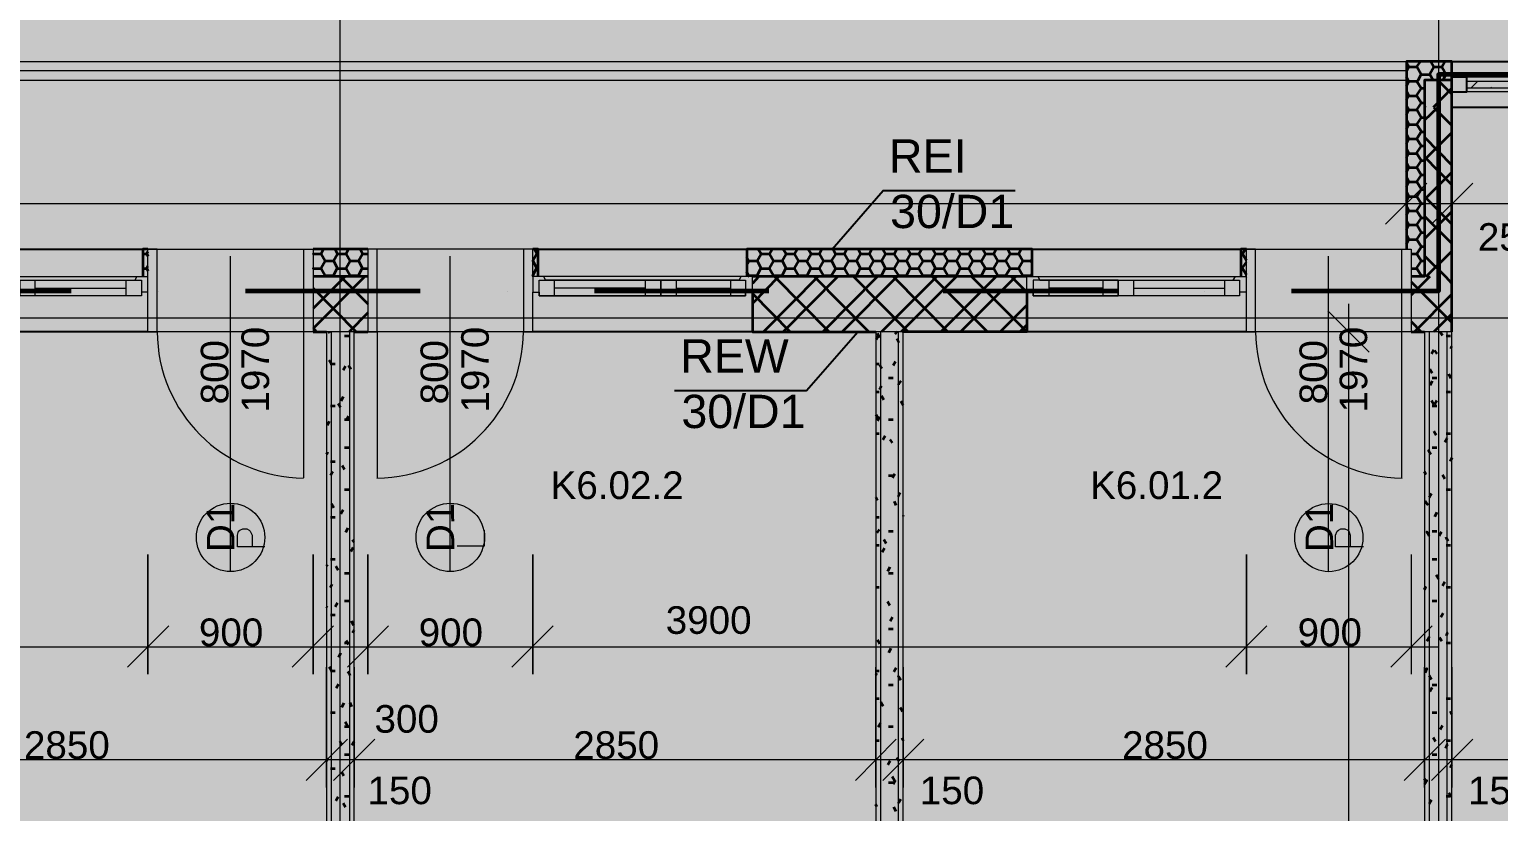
# Model space of a CAD drawing. Header units: millimetres. Extents: x 2377 to 264466, y -28213 to 61616.
# Drawn here: x 197411 to 205437, y -4933 to -660 of the extents above; entities that cross this region are included whole.
import ezdxf

# ---------------------------------------------------------------- set-up
doc = ezdxf.new("R2010")
doc.units = ezdxf.units.MM
doc.layers.add('ZTI_KANAL', color=30, linetype='Continuous', lineweight=50)
doc.styles.add('PDF ArialMT', font='arial.ttf')

msp = doc.modelspace()

# ---------------------------------------------------------------- linework, layer by layer
at = {"layer": 'ZTI_KANAL', "color": 7, "lineweight": 9}
for points in [[(199106.9, 4981.7), (199106.9, -22133.1)], [(205108.4, 4981.7), (205108.4, -22133.1)], [(146414.3, -835.7), (214196.4, -835.7)], [(206683.4, -921.4), (205264, -921.4)], [(206683.4, -1000.8), (205264, -1000.8)], [(150945.6, -1610.5), (205083, -1610.5)], [(204781.4, -1610.5), (205333.9, -1610.5)], [(205032.2, -1610.5), (211262.4, -1610.5)], [(198510, -3623.7), (198510, -3249), (198510, -1899.4)], [(199710.3, -3623.7), (199710.3, -3249), (199710.3, -1899.4)], [(204508.3, -3623.7), (204508.3, -3249), (204508.3, -1899.4)], [(204616.3, -2159.8), (204616.3, -6659.4)], [(146414.3, -2236), (214196.4, -2236)], [(204730.6, -2423.4), (204505.1, -2197.9)], [(205121.1, -2312.2), (204467, -2312.2)], [(198697.3, -3487.1), (198548.1, -3487.1), (198548.1, -3423.6), (198554.4, -3401.4), (198560.8, -3395.1), (198576.6, -3388.7), (198598.9, -3388.7), (198611.6, -3395.1), (198617.9, -3401.4), (198627.4, -3423.6), (198627.4, -3487.1)], [(199748.4, -3480.8), (199897.6, -3480.8), (199897.6, -3395.1)], [(204698.8, -3487.1), (204546.4, -3487.1), (204546.4, -3423.6), (204555.9, -3401.4), (204562.3, -3395.1), (204575, -3388.7), (204597.2, -3388.7), (204613.1, -3395.1), (204619.4, -3401.4), (204625.8, -3423.6), (204625.8, -3487.1)], [(204959.2, -3528.4), (204959.2, -4182.6)], [(204848.1, -4144.5), (205073.5, -3919)], [(194010.4, -4033.3), (198208.3, -4033.3)], [(197909.8, -4033.3), (199110.1, -4033.3), (200310.4, -4033.3)], [(198808.4, -4033.3), (199408.6, -4033.3)], [(200008.7, -4033.3), (204209.8, -4033.3)], [(203908.1, -4033.3), (205108.4, -4033.3)], [(196033.1, -4649.3), (199186.3, -4649.3)], [(198884.7, -4649.3), (199335.6, -4649.3)], [(199033.9, -4649.3), (202183.9, -4649.3)], [(201885.4, -4649.3), (202336.3, -4649.3)], [(202034.7, -4649.3), (205181.5, -4649.3)], [(204883, -4649.3), (205333.9, -4649.3)], [(205032.2, -4649.3), (206512, -4649.3)]]:
    msp.add_lwpolyline(points, dxfattribs=at)
at = {"layer": 'ZTI_KANAL', "color": 7, "lineweight": 35}
for points in [[(205181.5, -2312.2), (205181.5, -835.7), (204933.8, -835.7), (204933.8, -1861.3)], [(204933.8, -842), (204946.5, -864.3), (204994.1, -864.3)], [(204933.8, -889.7), (204946.5, -864.3), (204949.7, -861.1)], [(205013.2, -905.5), (204991, -864.3), (205010, -835.7)], [(205060.8, -902.4), (205083, -864.3), (205083, -861.1)], [(205067.2, -835.7), (205083, -864.3), (205127.5, -864.3), (205149.7, -905.5)], [(205127.5, -864.3), (205143.4, -835.7)], [(204994.1, -943.7), (204946.5, -943.7), (204943.3, -937.3), (204933.8, -918.2)], [(204933.8, -969.1), (204946.5, -943.7), (204949.7, -940.5)], [(205181.5, -937.3), (205032.2, -937.3), (205032.2, -2010.6), (204959.2, -2010.6)], [(205013.2, -981.8), (204991, -943.7), (204997.3, -937.3), (205016.4, -902.4)], [(205016.4, -905.5), (205060.8, -905.5), (205079.9, -937.3)], [(205105.3, -937.3), (205181.5, -1013.5)], [(205133.8, -937.3), (205149.7, -902.4), (205152.9, -902.4)], [(205152.9, -905.5), (205181.5, -905.5)], [(204933.8, -997.6), (204946.5, -1023), (204994.1, -1023)], [(204933.8, -1045.3), (204946.5, -1019.9), (204949.7, -1019.9)], [(204991, -1019.9), (205016.4, -981.8), (205016.4, -978.6)], [(205013.2, -1061.1), (204991, -1023)], [(205016.4, -981.8), (205032.2, -981.8)], [(205181.5, -981.8), (205079.9, -1086.5)], [(204933.8, -1077), (204946.5, -1099.2), (204994.1, -1099.2)], [(204933.8, -1124.6), (204946.5, -1099.2), (204949.7, -1099.2)], [(205013.2, -1140.5), (204991, -1099.2), (205016.4, -1061.1), (205016.4, -1058)], [(205016.4, -1061.1), (205032.2, -1061.1)], [(205032.2, -1080.2), (205038.6, -1086.5)], [(205032.2, -1156.4), (205105.3, -1086.5)], [(205083, -1086.5), (205181.5, -1185)], [(204933.8, -1153.2), (204946.5, -1178.6), (204994.1, -1178.6)], [(204933.8, -1204), (204946.5, -1178.6), (204949.7, -1175.5)], [(205013.2, -1216.7), (204991, -1178.6), (205016.4, -1140.5), (205016.4, -1137.4)], [(205016.4, -1140.5), (205032.2, -1140.5)], [(204933.8, -1232.6), (204946.5, -1258), (204994.1, -1258)], [(204933.8, -1283.4), (204946.5, -1258), (204949.7, -1254.8)], [(205013.2, -1296.1), (204991, -1258), (205016.4, -1216.7)], [(205016.4, -1219.9), (205032.2, -1219.9)], [(205032.2, -1372.3), (205181.5, -1223.1)], [(205032.2, -1248.5), (205181.5, -1400.9)], [(204933.8, -1312), (204946.5, -1337.4), (204994.1, -1337.4)], [(204933.8, -1359.6), (204946.5, -1334.2), (204949.7, -1334.2)], [(204991, -1334.2), (205016.4, -1296.1), (205016.4, -1292.9)], [(205013.2, -1375.5), (204991, -1337.4)], [(205016.4, -1296.1), (205032.2, -1296.1)], [(205032.2, -1356.5), (205181.5, -1508.9)], [(204933.8, -1391.4), (204946.5, -1413.6), (204994.1, -1413.6)], [(204933.8, -1439), (204946.5, -1413.6), (204949.7, -1410.4)], [(205013.2, -1454.9), (204991, -1413.6), (205016.4, -1375.5), (205016.4, -1372.3)], [(205016.4, -1375.5), (205032.2, -1375.5)], [(205032.2, -1588.3), (205181.5, -1439)], [(204933.8, -1467.6), (204946.5, -1493), (204994.1, -1493)], [(204933.8, -1518.4), (204946.5, -1493), (204949.7, -1489.8)], [(205013.2, -1531.1), (204991, -1493), (205016.4, -1454.9), (205016.4, -1451.7)], [(205016.4, -1454.9), (205032.2, -1454.9)], [(204933.8, -1547), (204946.5, -1572.4), (204994.1, -1572.4)], [(204933.8, -1597.8), (204946.5, -1572.4), (204949.7, -1569.2)], [(205013.2, -1610.5), (204991, -1572.4), (205016.4, -1531.1)], [(205016.4, -1534.3), (205032.2, -1534.3)], [(205032.2, -1572.4), (205181.5, -1724.8)], [(204933.8, -1626.4), (204946.5, -1651.8), (204994.1, -1651.8)], [(204933.8, -1674), (204946.5, -1648.6), (204949.7, -1648.6)], [(204991, -1648.6), (205016.4, -1610.5), (205016.4, -1607.3)], [(205013.2, -1689.9), (204991, -1651.8)], [(205016.4, -1610.5), (205032.2, -1610.5)], [(205032.2, -1804.2), (205181.5, -1654.9)], [(205032.2, -1680.3), (205181.5, -1829.6)], [(204933.8, -1705.7), (204946.5, -1728), (204994.1, -1728)], [(204933.8, -1753.4), (204946.5, -1728), (204949.7, -1724.8)], [(205013.2, -1769.3), (204991, -1728), (205016.4, -1689.9), (205016.4, -1686.7)], [(205016.4, -1689.9), (205032.2, -1689.9)], [(204933.8, -1782), (204946.5, -1807.4), (204994.1, -1807.4)], [(204933.8, -1832.8), (204946.5, -1807.4), (204949.7, -1804.2)], [(205013.2, -1845.5), (204991, -1807.4), (205016.4, -1769.3), (205016.4, -1766.1)], [(205013.2, -1924.9), (204991, -1886.7), (205006.8, -1861.3), (205016.4, -1845.5), (205032.2, -1845.5)], [(205016.4, -1769.3), (205032.2, -1769.3)], [(198059, -1861.3), (198030.5, -1861.3), (198030.5, -2010.6)], [(198030.5, -1886.7), (198052.7, -1886.7), (198059, -1899.4)], [(198052.7, -1886.7), (198059, -1874)], [(199259.4, -1861.3), (198960.9, -1861.3)], [(198960.9, -1883.6), (198960.9, -1886.7), (199005.3, -1886.7), (199027.5, -1924.9), (199072, -1924.9), (199094.2, -1966.1)], [(199005.3, -1886.7), (199018, -1861.3)], [(199005.3, -1963), (199027.5, -1924.9), (199027.5, -1921.7)], [(199072, -1924.9), (199094.2, -1886.7), (199097.4, -1883.6)], [(199094.2, -1886.7), (199081.5, -1861.3)], [(199097.4, -1886.7), (199141.9, -1886.7), (199164.1, -1924.9), (199208.5, -1924.9), (199230.8, -1886.7), (199233.9, -1883.6)], [(199141.9, -1886.7), (199154.6, -1861.3)], [(199141.9, -1963), (199164.1, -1924.9), (199164.1, -1921.7)], [(199208.5, -1924.9), (199230.8, -1966.1), (199259.4, -1966.1)], [(199218.1, -1861.3), (199230.8, -1886.7), (199259.4, -1886.7)], [(200189.7, -2010.6), (200189.7, -1861.3), (200161.2, -1861.3)], [(200186.6, -1883.6), (200183.4, -1886.7), (200161.2, -1924.9), (200183.4, -1966.1), (200189.7, -1966.1)], [(200161.2, -1924.9), (200161.2, -1924.9)], [(200170.7, -1861.3), (200183.4, -1886.7), (200189.7, -1886.7)], [(201329.7, -1864.5), (201332.9, -1861.3)], [(202888.8, -2010.6), (202888.8, -1861.3), (201329.7, -1861.3), (201329.7, -2010.6)], [(201339.2, -1924.9), (201329.7, -1905.8)], [(201329.7, -1943.9), (201342.4, -1924.9), (201342.4, -1921.7)], [(201342.4, -1924.9), (201386.9, -1924.9), (201409.1, -1966.1), (201453.6, -1966.1), (201475.8, -2004.2), (201523.4, -2004.2), (201526.6, -2010.6)], [(201386.9, -1924.9), (201409.1, -1886.7), (201409.1, -1883.6)], [(201393.2, -1861.3), (201409.1, -1886.7), (201453.6, -1886.7), (201469.4, -1861.3)], [(201453.6, -1886.7), (201475.8, -1924.9), (201523.4, -1924.9), (201545.6, -1886.7), (201545.6, -1883.6)], [(201453.6, -1963), (201475.8, -1924.9), (201479, -1921.7)], [(201523.4, -1924.9), (201545.6, -1966.1), (201590.1, -1966.1), (201612.3, -2004.2), (201660, -2004.2), (201682.2, -1963)], [(201529.8, -1861.3), (201545.6, -1886.7), (201590.1, -1886.7), (201606, -1861.3)], [(201590.1, -1886.7), (201612.3, -1924.9), (201660, -1924.9), (201682.2, -1886.7), (201682.2, -1883.6)], [(201590.1, -1963), (201612.3, -1924.9), (201615.5, -1921.7)], [(201656.8, -1924.9), (201682.2, -1966.1), (201726.6, -1966.1), (201748.9, -2004.2), (201793.3, -2004.2), (201796.5, -2010.6)], [(201666.3, -1861.3), (201682.2, -1886.7), (201726.6, -1886.7), (201739.3, -1861.3)], [(201726.6, -1886.7), (201748.9, -1924.9), (201793.3, -1924.9), (201815.6, -1966.1)], [(201726.6, -1963), (201748.9, -1924.9), (201748.9, -1921.7)], [(201793.3, -1924.9), (201818.7, -1886.7), (201818.7, -1883.6)], [(201815.6, -1886.7), (201802.9, -1861.3)], [(201818.7, -1886.7), (201863.2, -1886.7), (201885.4, -1924.9), (201929.9, -1924.9), (201952.1, -1886.7), (201955.3, -1883.6)], [(201863.2, -1886.7), (201875.9, -1861.3)], [(201863.2, -1963), (201885.4, -1924.9), (201885.4, -1921.7)], [(201929.9, -1924.9), (201952.1, -1966.1), (201999.7, -1966.1), (202022, -2004.2), (202066.4, -2004.2), (202069.6, -2010.6)], [(201939.4, -1861.3), (201952.1, -1886.7), (201999.7, -1886.7), (202012.4, -1861.3)], [(201999.7, -1886.7), (202022, -1924.9), (202066.4, -1924.9), (202088.6, -1886.7), (202091.8, -1883.6)], [(201999.7, -1963), (202022, -1924.9), (202022, -1921.7)], [(202066.4, -1924.9), (202088.6, -1966.1), (202136.3, -1966.1)], [(202072.8, -1861.3), (202088.6, -1886.7), (202136.3, -1886.7), (202149, -1861.3)], [(202133.1, -1886.7), (202158.5, -1924.9), (202203, -1924.9), (202225.2, -1886.7), (202225.2, -1883.6)], [(202136.3, -1963), (202158.5, -1924.9), (202158.5, -1921.7)], [(202203, -1924.9), (202225.2, -1966.1), (202269.6, -1966.1), (202291.9, -2004.2)], [(202209.3, -1861.3), (202225.2, -1886.7), (202269.6, -1886.7), (202291.9, -1924.9)], [(202269.6, -1886.7), (202285.5, -1861.3)], [(202269.6, -1963), (202295, -1924.9), (202295, -1921.7)], [(202295, -1924.9), (202339.5, -1924.9), (202361.7, -1966.1), (202406.2, -1966.1), (202428.4, -2004.2), (202476, -2004.2), (202479.2, -2010.6)], [(202339.5, -1924.9), (202361.7, -1886.7), (202361.7, -1883.6)], [(202345.8, -1861.3), (202361.7, -1886.7), (202406.2, -1886.7), (202422.1, -1861.3)], [(202406.2, -1886.7), (202428.4, -1924.9), (202476, -1924.9), (202498.3, -1886.7), (202498.3, -1883.6)], [(202406.2, -1963), (202428.4, -1924.9), (202431.6, -1921.7)], [(202476, -1924.9), (202498.3, -1966.1), (202542.7, -1966.1), (202564.9, -2004.2), (202612.6, -2004.2), (202634.8, -1963)], [(202482.4, -1861.3), (202498.3, -1886.7), (202542.7, -1886.7), (202558.6, -1861.3)], [(202542.7, -1886.7), (202564.9, -1924.9), (202612.6, -1924.9), (202634.8, -1886.7), (202634.8, -1883.6)], [(202542.7, -1963), (202564.9, -1924.9), (202568.1, -1921.7)], [(202609.4, -1924.9), (202634.8, -1966.1), (202679.3, -1966.1), (202701.5, -2004.2), (202745.9, -2004.2), (202749.1, -2010.6)], [(202618.9, -1861.3), (202634.8, -1886.7), (202679.3, -1886.7), (202692, -1861.3)], [(202679.3, -1886.7), (202701.5, -1924.9), (202745.9, -1924.9), (202768.2, -1966.1)], [(202679.3, -1963), (202701.5, -1924.9), (202701.5, -1921.7)], [(202745.9, -1924.9), (202771.3, -1886.7), (202771.3, -1883.6)], [(202768.2, -1886.7), (202755.5, -1861.3)], [(202771.3, -1886.7), (202815.8, -1886.7), (202838, -1924.9), (202882.5, -1924.9), (202888.8, -1937.6)], [(202815.8, -1886.7), (202828.5, -1861.3)], [(202815.8, -1963), (202838, -1924.9), (202838, -1921.7)], [(202882.5, -1924.9), (202888.8, -1912.1)], [(204060.6, -1861.3), (204028.8, -1861.3), (204028.8, -2010.6)], [(204028.8, -1886.7), (204041.5, -1886.7)], [(204060.6, -1921.7), (204038.3, -1886.7), (204054.2, -1861.3)], [(204959.2, -1886.7), (204994.1, -1886.7)], [(204991, -1963), (205016.4, -1924.9), (205016.4, -1921.7)], [(205016.4, -1924.9), (205032.2, -1924.9)], [(205032.2, -1896.3), (205146.5, -2010.6), (205181.5, -2048.7)], [(205041.8, -2010.6), (205181.5, -1870.9)], [(198030.5, -1966.1), (198052.7, -1966.1), (198059, -1978.8)], [(198052.7, -1963), (198059, -1953.4)], [(198960.9, -1963), (198960.9, -1966.1), (199005.3, -1966.1), (199027.5, -2004.2), (199072, -2004.2), (199075.2, -2010.6)], [(199024.4, -2010.6), (199027.5, -2004.2), (199027.5, -2001.1)], [(199072, -2004.2), (199094.2, -1963), (199097.4, -1963)], [(199097.4, -1966.1), (199141.9, -1966.1), (199164.1, -2004.2), (199208.5, -2004.2), (199211.7, -2010.6)], [(199160.9, -2010.6), (199164.1, -2004.2), (199164.1, -2001.1)], [(199208.5, -2004.2), (199230.8, -1963), (199233.9, -1963)], [(200164.3, -2010.6), (200161.2, -2004.2), (200183.4, -1963), (200186.6, -1963)], [(200161.2, -2004.2), (200161.2, -2004.2)], [(201339.2, -2004.2), (201329.7, -1985.2)], [(201336.1, -2010.6), (201342.4, -2004.2), (201342.4, -2001.1)], [(201342.4, -2004.2), (201386.9, -2004.2), (201390, -2010.6)], [(201386.9, -2004.2), (201409.1, -1963)], [(201472.6, -2010.6), (201475.8, -2004.2), (201479, -2001.1)], [(201523.4, -2004.2), (201545.6, -1963)], [(201609.2, -2010.6), (201612.3, -2004.2), (201615.5, -2001.1)], [(201663.1, -2010.6), (201656.8, -2004.2)], [(201745.7, -2010.6), (201748.9, -2004.2), (201748.9, -2001.1)], [(201793.3, -2004.2), (201818.7, -1963)], [(201818.7, -1966.1), (201863.2, -1966.1), (201885.4, -2004.2), (201929.9, -2004.2), (201933, -2010.6)], [(202158.5, -2001.1), (202158.5, -2004.2), (202152.1, -2010.6), (201850.5, -2312.2)], [(201882.2, -2010.6), (201885.4, -2004.2), (201885.4, -2001.1)], [(201929.9, -2004.2), (201952.1, -1963), (201955.3, -1963)], [(202015.6, -2010.6), (202022, -2004.2), (202022, -2001.1)], [(202066.4, -2004.2), (202088.6, -1963), (202091.8, -1963)], [(202133.1, -1966.1), (202158.5, -2004.2), (202203, -2004.2), (202206.1, -2010.6)], [(202203, -2004.2), (202225.2, -1963)], [(202288.7, -2010.6), (202295, -2004.2), (202295, -2001.1)], [(202295, -2004.2), (202339.5, -2004.2), (202342.7, -2010.6), (202644.3, -2312.2)], [(202339.5, -2004.2), (202361.7, -1963)], [(202425.2, -2010.6), (202428.4, -2004.2), (202431.6, -2001.1)], [(202476, -2004.2), (202498.3, -1963)], [(202561.8, -2010.6), (202564.9, -2004.2), (202568.1, -2001.1)], [(202615.8, -2010.6), (202609.4, -2004.2)], [(202698.3, -2010.6), (202701.5, -2004.2), (202701.5, -2001.1)], [(202745.9, -2004.2), (202771.3, -1963)], [(202771.3, -1966.1), (202815.8, -1966.1), (202838, -2004.2), (202882.5, -2004.2), (202885.7, -2010.6)], [(202834.9, -2010.6), (202838, -2004.2), (202838, -2001.1)], [(202882.5, -2004.2), (202888.8, -1991.5)], [(204028.8, -1966.1), (204041.5, -1966.1)], [(204038.3, -1963), (204060.6, -1931.2)], [(204060.6, -2001.1), (204038.3, -1966.1)], [(204959.2, -1966.1), (204994.1, -1966.1)], [(205013.2, -2004.2), (204991, -1966.1)], [(205010, -2010.6), (205016.4, -2004.2), (205016.4, -2001.1)], [(205016.4, -2004.2), (205032.2, -2004.2), (205038.6, -2010.6)], [(199243.5, -2010.6), (198960.9, -2293.2)], [(199135.5, -2010.6), (198960.9, -2185.2)], [(199259.4, -2010.6), (198960.9, -2010.6)], [(198960.9, -2074.1), (199195.8, -2312.2)], [(199110.1, -2010.6), (199259.4, -2159.8)], [(201504.4, -2010.6), (201361.5, -2156.7)], [(201396.4, -2010.6), (201361.5, -2048.7)], [(202860.3, -2010.6), (201361.5, -2010.6)], [(201720.3, -2010.6), (201421.8, -2312.2)], [(201482.1, -2010.6), (201780.6, -2312.2)], [(201828.3, -2010.6), (201529.8, -2312.2)], [(201698.1, -2010.6), (201996.5, -2312.2)], [(202044.2, -2010.6), (201745.7, -2312.2)], [(201914, -2010.6), (202212.5, -2312.2)], [(202368.1, -2010.6), (202066.4, -2312.2)], [(202129.9, -2010.6), (202428.4, -2312.2)], [(202476, -2010.6), (202174.4, -2312.2)], [(202774.5, -2010.6), (202860.3, -2096.3), (202860.3, -2312.2), (202183.9, -2312.2)], [(202692, -2010.6), (202390.3, -2312.2)], [(202799.9, -2010.6), (202498.3, -2312.2)], [(202558.6, -2010.6), (202860.3, -2312.2)], [(204057.4, -2010.6), (204060.6, -2007.4)], [(205060.8, -2010.6), (204959.2, -2112.2)], [(204959.2, -2039.2), (205181.5, -2261.4)], [(201361.5, -2096.3), (201361.5, -2312.2), (202034.7, -2312.2)], [(201361.5, -2102.7), (201567.9, -2312.2)], [(202860.3, -2166.2), (202714.2, -2312.2)], [(205181.5, -2105.8), (204978.3, -2312.2)], [(199259.4, -2207.5), (199157.7, -2312.2)], [(205181.5, -2213.8), (205083, -2312.2)], [(198960.9, -2290), (198979.9, -2312.2)], [(198960.9, -2312.2), (199033.9, -2312.2)], [(199053, -2318.6), (199046.6, -2312.2)], [(199186.3, -2312.2), (199259.4, -2312.2)], [(202056.9, -2344), (202044.2, -2321.8)], [(202149, -2312.2), (202139.4, -2325)], [(202860.3, -2274.1), (202822.2, -2312.2)], [(204959.2, -2255.1), (205013.2, -2312.2)], [(204959.2, -2312.2), (205032.2, -2312.2)], [(205130.7, -2331.3), (205118, -2312.2)], [(199132.3, -2334.5), (199157.7, -2334.5)], [(202050.5, -2331.3), (202037.8, -2353.5)], [(202161.7, -2372.6), (202158.5, -2366.2), (202149, -2350.4)], [(205149.7, -2334.5), (205156.1, -2334.5), (205175.1, -2334.5)], [(205181.5, -2391.6), (205175.1, -2404.3)], [(199062.5, -2490.1), (199059.3, -2483.7), (199049.8, -2467.8)], [(199056.1, -2486.9), (199059.3, -2486.9), (199081.5, -2486.9)], [(202034.7, -2486.9), (202053.7, -2486.9)], [(202142.6, -2474.2), (202129.9, -2496.4)], [(202180.7, -2410.7), (202183.9, -2410.7)], [(205083, -2410.7), (205070.3, -2432.9)], [(205102.1, -2432.9), (205089.4, -2413.9)], [(199138.7, -2499.6), (199126, -2521.8)], [(199167.3, -2518.7), (199160.9, -2505.9), (199154.6, -2496.4)], [(202069.6, -2512.3), (202060.1, -2499.6), (202056.9, -2493.2)], [(202104.5, -2563.1), (202129.9, -2563.1)], [(205073.5, -2537.7), (205060.8, -2515.5)], [(205073.5, -2563.1), (205098.9, -2563.1)], [(205178.3, -2566.3), (205165.6, -2544.1)], [(202034.7, -2639.3), (202053.7, -2639.3)], [(202066.4, -2607.6), (202060.1, -2617.1), (202053.7, -2626.6)], [(202171.2, -2579), (202158.5, -2598), (202158.5, -2601.2)], [(205073.5, -2582.2), (205060.8, -2604.4)], [(205149.7, -2639.3), (205156.1, -2639.3), (205175.1, -2639.3)], [(199056.1, -2715.5), (199059.3, -2715.5), (199081.5, -2715.5)], [(199110.1, -2725.1), (199097.4, -2702.8)], [(199126, -2667.9), (199113.3, -2690.1)], [(202079.1, -2683.8), (202066.4, -2661.5)], [(202183.9, -2712.4), (202171.2, -2690.1)], [(205083, -2709.2), (205070.3, -2686.9)], [(205073.5, -2715.5), (205098.9, -2715.5)], [(205098.9, -2686.9), (205086.2, -2709.2)], [(199049.8, -2801.3), (199037.1, -2823.5)], [(199132.3, -2791.7), (199157.7, -2791.7)], [(199154.6, -2772.7), (199141.9, -2794.9)], [(202050.5, -2788.6), (202037.8, -2766.3)], [(202056.9, -2775.9), (202044.2, -2798.1)], [(202104.5, -2791.7), (202129.9, -2791.7)], [(202034.7, -2867.9), (202053.7, -2867.9)], [(202085.5, -2880.6), (202072.8, -2902.9)], [(202180.7, -2867.9), (202183.9, -2867.9)], [(205095.7, -2877.5), (205083, -2855.2)], [(205149.7, -2867.9), (205156.1, -2867.9), (205175.1, -2867.9)], [(199132.3, -2944.2), (199157.7, -2944.2)], [(202126.7, -2918.8), (202114, -2899.7)], [(205057.6, -2966.4), (205054.5, -2960), (205067.2, -2982.3)], [(205073.5, -2944.2), (205098.9, -2944.2)], [(205156.1, -2893.3), (205143.4, -2915.6)], [(199040.2, -2969.6), (199033.9, -2982.3)], [(199056.1, -3020.4), (199059.3, -3020.4), (199081.5, -3020.4)], [(199132.3, -3064.8), (199119.6, -3042.6)], [(202180.7, -3020.4), (202183.9, -3020.4)], [(205181.5, -3001.3), (205172, -3020.4)], [(199068.8, -3074.3), (199059.3, -3090.2), (199056.1, -3096.6)], [(202104.5, -3096.6), (202129.9, -3096.6)], [(202139.4, -3087), (202126.7, -3109.3)], [(205143.4, -3115.6), (205130.7, -3093.4)], [(199132.3, -3172.8), (199157.7, -3172.8)], [(202168, -3191.8), (202158.5, -3207.7), (202155.3, -3214.1)], [(205070.3, -3195), (205057.6, -3217.2)], [(205149.7, -3172.8), (205156.1, -3172.8), (205175.1, -3172.8)], [(199075.2, -3274.4), (199062.5, -3252.2)], [(199126, -3283.9), (199113.3, -3306.2)], [(202044.2, -3233.1), (202034.7, -3217.2)], [(202145.8, -3261.7), (202136.3, -3239.5)], [(202180.7, -3249), (202183.9, -3249)], [(205057.6, -3217.2), (205057.6, -3217.2)], [(199056.1, -3325.2), (199059.3, -3325.2), (199081.5, -3325.2)], [(202034.7, -3325.2), (202053.7, -3325.2)], [(202183.9, -3315.7), (202183.9, -3318.9)], [(205098.9, -3299.8), (205086.2, -3322)], [(199151.4, -3385.5), (199138.7, -3407.8)], [(199186.3, -3461.7), (199176.8, -3449)], [(202053.7, -3391.9), (202041, -3410.9)], [(202091.8, -3468.1), (202079.1, -3445.9)], [(202104.5, -3401.4), (202129.9, -3401.4)], [(205057.6, -3423.6), (205044.9, -3404.6), (205057.6, -3426.8)], [(205073.5, -3401.4), (205098.9, -3401.4)], [(205124.3, -3404.6), (205111.6, -3426.8)], [(205162.4, -3455.4), (205156.1, -3445.9), (205149.7, -3433.2)], [(199180, -3490.3), (199167.3, -3512.6)], [(202034.7, -3477.6), (202053.7, -3477.6)], [(202082.3, -3493.5), (202069.6, -3515.7)], [(205149.7, -3477.6), (205156.1, -3477.6), (205175.1, -3477.6)], [(199037.1, -3585.6), (199033.9, -3591.9)], [(199056.1, -3553.8), (199059.3, -3553.8), (199081.5, -3553.8)], [(199097.4, -3614.2), (199084.7, -3591.9)], [(202110.9, -3598.3), (202098.2, -3620.5)], [(205073.5, -3553.8), (205098.9, -3553.8)], [(199065.7, -3690.4), (199059.3, -3699.9), (199053, -3709.4)], [(199132.3, -3630), (199157.7, -3630)], [(202104.5, -3630), (202129.9, -3630)], [(205108.4, -3661.8), (205095.7, -3639.6)], [(205143.4, -3677.7), (205130.7, -3699.9)], [(202034.7, -3706.3), (202053.7, -3706.3)], [(202180.7, -3706.3), (202183.9, -3706.3)], [(205149.7, -3706.3), (205156.1, -3706.3), (205175.1, -3706.3)], [(199040.2, -3820.6), (199033.9, -3814.2)], [(199094.2, -3792), (199081.5, -3814.2)], [(199132.3, -3782.5), (199157.7, -3782.5)], [(202110.9, -3807.9), (202098.2, -3785.6)], [(205073.5, -3782.5), (205098.9, -3782.5)], [(205133.8, -3849.1), (205121.1, -3871.4)], [(199056.1, -3858.7), (199059.3, -3858.7), (199081.5, -3858.7)], [(199183.1, -3915.8), (199170.4, -3893.6)], [(202126.7, -3871.4), (202114, -3893.6)], [(202180.7, -3858.7), (202183.9, -3858.7)], [(199132.3, -4011.1), (199157.7, -4011.1)], [(199154.6, -4020.6), (199141.9, -3998.4)], [(199186.3, -3941.2), (199176.8, -3957.1)], [(202056.9, -4017.4), (202044.2, -3995.2)], [(202104.5, -3934.9), (202129.9, -3934.9)], [(205127.5, -4001.6), (205114.8, -3982.5)], [(205159.3, -3953.9), (205156.1, -3957.1), (205149.7, -3973)], [(205149.7, -4011.1), (205156.1, -4011.1), (205175.1, -4011.1)], [(199110.1, -4068.2), (199100.6, -4090.5)], [(202117.2, -4042.8), (202104.5, -4065.1)], [(202180.7, -4087.3), (202183.9, -4087.3)], [(199049.8, -4141.3), (199059.3, -4160.3), (199059.3, -4163.5), (199081.5, -4163.5)], [(199056.1, -4163.5), (199059.3, -4163.5)], [(199164.1, -4188.9), (199160.9, -4182.6), (199151.4, -4169.9)], [(202034.7, -4163.5), (202053.7, -4163.5)], [(202145.8, -4147.6), (202133.1, -4169.9)], [(199100.6, -4236.5), (199087.9, -4258.8)], [(202041, -4176.2), (202034.7, -4185.7)], [(202104.5, -4239.7), (202129.9, -4239.7)], [(202171.2, -4214.3), (202158.5, -4195.3), (202158.5, -4192.1)], [(205070.3, -4211.1), (205057.6, -4188.9)], [(205073.5, -4239.7), (205098.9, -4239.7)], [(202034.7, -4315.9), (202053.7, -4315.9)], [(205073.5, -4255.6), (205060.8, -4277.8)], [(205149.7, -4315.9), (205156.1, -4315.9), (205175.1, -4315.9)], [(199056.1, -4392.1), (199059.3, -4392.1), (199081.5, -4392.1)], [(199129.2, -4341.3), (199116.5, -4363.6)], [(199173.6, -4360.4), (199164.1, -4338.2)], [(202075.9, -4357.2), (202063.2, -4335)], [(202180.7, -4385.8), (202168, -4363.6)], [(205073.5, -4392.1), (205098.9, -4392.1)], [(205181.5, -4401.7), (205172, -4385.8)], [(199132.3, -4468.3), (199157.7, -4468.3)], [(199148.2, -4465.2), (199135.5, -4442.9)], [(202060.1, -4449.3), (202047.4, -4471.5)], [(202104.5, -4468.3), (202129.9, -4468.3)], [(205130.7, -4462), (205118, -4484.2)], [(199119.6, -4566.8), (199106.9, -4547.7)], [(199186.3, -4550.9), (199173.6, -4570)], [(202034.7, -4544.6), (202053.7, -4544.6)], [(202180.7, -4544.6), (202183.9, -4544.6), (202177.5, -4531.9)], [(205092.6, -4550.9), (205079.9, -4528.7)], [(205159.3, -4566.8), (205156.1, -4566.8), (205146.5, -4589)], [(205149.7, -4544.6), (205156.1, -4544.6), (205175.1, -4544.6)], [(199043.4, -4643), (199033.9, -4655.7)], [(199132.3, -4620.8), (199157.7, -4620.8)], [(202161.7, -4658.9), (202158.5, -4652.5), (202149, -4636.6)], [(205073.5, -4620.8), (205098.9, -4620.8)], [(199056.1, -4697), (199059.3, -4697), (199081.5, -4697)], [(199129.2, -4738.3), (199116.5, -4716)], [(202114, -4655.7), (202101.3, -4677.9)], [(202180.7, -4697), (202183.9, -4697)], [(205181.5, -4677.9), (205172, -4693.8)], [(202104.5, -4773.2), (202129.9, -4773.2)], [(202136.3, -4763.7), (202123.6, -4741.4)], [(202142.6, -4760.5), (202129.9, -4782.7)], [(199097.4, -4852.6), (199084.7, -4874.8)], [(199138.7, -4909.7), (199126, -4887.5)], [(199132.3, -4849.4), (199157.7, -4849.4)], [(202041, -4906.6), (202034.7, -4893.9)], [(202171.2, -4865.3), (202158.5, -4884.3), (202158.5, -4887.5)], [(205070.3, -4868.4), (205057.6, -4890.7)], [(205149.7, -4849.4), (205156.1, -4849.4), (205175.1, -4849.4)], [(205178.3, -4852.6), (205165.6, -4830.3)], [(202145.8, -4932), (202133.1, -4909.7)], [(202180.7, -4925.6), (202183.9, -4925.6)]]:
    msp.add_lwpolyline(points, dxfattribs=at)
at = {"layer": 'ZTI_KANAL', "color": 7, "lineweight": 25}
for points in [[(205181.5, -835.7), (211030.6, -835.7)], [(211030.6, -1086.5), (205181.5, -1086.5)], [(196890.5, -1861.3), (198030.5, -1861.3)], [(200189.7, -1861.3), (201329.7, -1861.3)], [(202888.8, -1861.3), (204028.8, -1861.3)], [(198059, -2312.2), (196858.7, -2312.2)], [(201361.5, -2312.2), (200161.2, -2312.2)], [(204060.6, -2312.2), (202860.3, -2312.2)]]:
    msp.add_lwpolyline(points, dxfattribs=at)
at = {"layer": 'ZTI_KANAL', "color": 7, "lineweight": 20}
for points in [[(204933.8, -886.5), (151047.2, -886.5)], [(151098, -937.3), (204933.8, -937.3)], [(205286.3, -978.6), (205321.2, -943.7)], [(205394.2, -978.6), (205397.4, -975.4)], [(198910.1, -3109.3), (198910.1, -2312.2), (198910.1, -1861.3), (198960.9, -1861.3), (198960.9, -2312.2), (198059, -2312.2), (198059, -2096.3), (198024.1, -2096.3), (198024.1, -2115.4), (197360.5, -2115.4), (197360.5, -2029.6), (197989.2, -2029.6), (198024.1, -2029.6), (198024.1, -2096.3), (198024.1, -2115.4), (197360.5, -2115.4), (197360.5, -2029.6), (197989.2, -2029.6), (197998.7, -2010.6), (198059, -2010.6)], [(198059, -2312.2), (198109.9, -2312.2), (198109.9, -1861.3), (198059, -1861.3), (198960.9, -1861.3)], [(198059, -2096.3), (198059, -2010.6), (198059, -1861.3)], [(200161.2, -1861.3), (199259.4, -1861.3)], [(200161.2, -2010.6), (200161.2, -1861.3), (200110.4, -1861.3), (200110.4, -2312.2), (200161.2, -2312.2), (200161.2, -2096.3)], [(204908.4, -3109.3), (204908.4, -2312.2), (204908.4, -1861.3), (204959.2, -1861.3), (204959.2, -2312.2), (204060.6, -2312.2), (204060.6, -2096.3), (204022.5, -2096.3), (204022.5, -2115.4), (203358.8, -2115.4), (203358.8, -2029.6), (203987.5, -2029.6), (204022.5, -2029.6), (204022.5, -2096.3), (204022.5, -2115.4), (203358.8, -2115.4), (203358.8, -2029.6), (203987.5, -2029.6), (204000.2, -2010.6), (204060.6, -2010.6)], [(204060.6, -2312.2), (204108.2, -2312.2), (204108.2, -1861.3), (204060.6, -1861.3), (204959.2, -1861.3)], [(204060.6, -2096.3), (204060.6, -2010.6), (204060.6, -1861.3)], [(196919.1, -2010.6), (197998.7, -2010.6)], [(197443, -2115.4), (197443, -2029.6)], [(197443, -2074.1), (197938.4, -2074.1)], [(197938.4, -2029.6), (197938.4, -2115.4)], [(201298, -2010.6), (200221.5, -2010.6)], [(200278.7, -2029.6), (200278.7, -2115.4)], [(200777.2, -2074.1), (200278.7, -2074.1)], [(200777.2, -2115.4), (200777.2, -2029.6)], [(200945.5, -2115.4), (200945.5, -2029.6)], [(200945.5, -2074.1), (201240.8, -2074.1)], [(201240.8, -2029.6), (201240.8, -2115.4)], [(202920.6, -2010.6), (204000.2, -2010.6)], [(202980.9, -2029.6), (202980.9, -2115.4)], [(203276.2, -2074.1), (202980.9, -2074.1)], [(203276.2, -2115.4), (203276.2, -2029.6)], [(203444.5, -2115.4), (203444.5, -2029.6)], [(203444.5, -2074.1), (203939.9, -2074.1)], [(203939.9, -2029.6), (203939.9, -2115.4)], [(205032.2, -6411.7), (203111.1, -6411.7), (202209.3, -6411.7), (202009.3, -6411.7), (201110.6, -6411.7), (199186.3, -6411.7), (199186.3, -2312.2), (199033.9, -2312.2), (199033.9, -6411.7), (197633.5, -6411.7), (197633.5, -6510.1), (196734.9, -6510.1), (196185.6, -6510.1), (196185.6, -9510.9), (196160.2, -9510.9), (196160.2, -6510.1), (196185.6, -6510.1), (196185.6, -6484.7), (196734.9, -6484.7)], [(198960.9, -2312.2), (198910.1, -2312.2)], [(199059.3, -2312.2), (199059.3, -6411.7), (199160.9, -6411.7), (199160.9, -2312.2)], [(200161.2, -2312.2), (199259.4, -2312.2)], [(199310.2, -2312.2), (199310.2, -3109.3)], [(205057.6, -2312.2), (205057.6, -9510.9), (202034.7, -9510.9), (201983.8, -9510.9), (201983.8, -9660.1), (202034.7, -9660.1), (205181.5, -9660.1), (205181.5, -2312.2), (205032.2, -2312.2), (205032.2, -6411.7), (205032.2, -6433.9), (205032.2, -6484.7), (205035.4, -6484.7), (205035.4, -6510.1), (203111.1, -6510.1), (202209.3, -6510.1), (202209.3, -6411.7), (202260.1, -6411.7)], [(202034.7, -9634.7), (205032.2, -9634.7), (205156.1, -9634.7), (205156.1, -2312.2)], [(202183.9, -6411.7), (202183.9, -2312.2), (202034.7, -2312.2), (202034.7, -6411.7)], [(202060.1, -2312.2), (202060.1, -6411.7)], [(202158.5, -6411.7), (202158.5, -2312.2)], [(204959.2, -2312.2), (204908.4, -2312.2)]]:
    msp.add_lwpolyline(points, dxfattribs=at)
at = {"layer": 'ZTI_KANAL', "color": 1, "lineweight": 60}
for points in [[(205737.2, -905.5), (205108.4, -905.5), (205108.4, -2090), (204305.1, -2090)], [(197639.9, -2090), (196687.3, -2090)], [(198116.2, -2090), (198116.2, -2090)], [(199545.1, -2090), (198592.5, -2090)], [(200021.4, -2090), (200021.4, -2090)], [(201450.4, -2090), (200497.8, -2090)], [(201926.7, -2090), (201926.7, -2090)], [(203355.6, -2090), (202403, -2090)], [(203828.8, -2090), (203828.8, -2090)]]:
    msp.add_lwpolyline(points, dxfattribs=at)
at = {"layer": 'ZTI_KANAL', "color": 7, "lineweight": 25}
msp.add_lwpolyline([(205181.5, -1000.8), (205264, -1000.8), (205264, -921.4), (205181.5, -921.4)], close=True, dxfattribs=at)
at = {"layer": 'ZTI_KANAL', "color": 7, "lineweight": 20}
for points in [[(205264, -978.6), (206683.4, -978.6), (206683.4, -943.7), (205264, -943.7)], [(199259.4, -2312.2), (199310.2, -2312.2), (199310.2, -1861.3), (199259.4, -1861.3)], [(200161.2, -2096.3), (200196.1, -2096.3), (200196.1, -2029.6), (200231, -2029.6), (200221.5, -2010.6), (200161.2, -2010.6)], [(200196.1, -2115.4), (200196.1, -2096.3), (200196.1, -2115.4), (200859.8, -2115.4), (200859.8, -2029.6), (200231, -2029.6), (200859.8, -2029.6), (200859.8, -2115.4)], [(200859.8, -2029.6), (201288.4, -2029.6), (200859.8, -2029.6), (200859.8, -2115.4), (201323.4, -2115.4), (201323.4, -2096.3), (201323.4, -2115.4), (200859.8, -2115.4)], [(201323.4, -2096.3), (201361.5, -2096.3), (201361.5, -2010.6), (201298, -2010.6), (201288.4, -2029.6), (201323.4, -2029.6)], [(202860.3, -2096.3), (202860.3, -2010.6), (202920.6, -2010.6), (202930.1, -2029.6), (202895.2, -2029.6), (202895.2, -2096.3)], [(202895.2, -2115.4), (202895.2, -2096.3), (202895.2, -2115.4), (203358.8, -2115.4), (203358.8, -2029.6), (202930.1, -2029.6), (203358.8, -2029.6), (203358.8, -2115.4)]]:
    msp.add_lwpolyline(points, close=True, dxfattribs=at)
at = {"layer": 'ZTI_KANAL', "color": 7, "lineweight": 9}
for points in [[(204933.8, -1759.7), (204933.8, -1105.6)], [(205181.5, -1759.7), (205181.5, -1105.6)], [(204819.5, -1724.8), (205044.9, -1499.3)], [(205070.3, -1724.8), (205295.8, -1499.3)], [(198059, -4182.6), (198059, -3528.4)], [(198960.9, -4182.6), (198960.9, -3528.4)], [(199259.4, -4182.6), (199259.4, -3528.4)], [(200161.2, -4182.6), (200161.2, -3528.4)], [(204060.6, -4182.6), (204060.6, -3528.4)], [(197947.9, -4144.5), (198173.4, -3919)], [(198846.5, -4144.5), (199072, -3919)], [(199148.2, -4144.5), (199373.7, -3919)], [(200046.9, -4144.5), (200272.3, -3919)], [(203946.2, -4144.5), (204171.7, -3919)], [(199033.9, -4801.8), (199033.9, -4144.5)], [(199186.3, -4801.8), (199186.3, -4144.5)], [(202034.7, -4801.8), (202034.7, -4144.5)], [(202183.9, -4801.8), (202183.9, -4144.5)], [(205032.2, -4801.8), (205032.2, -4144.5)], [(205181.5, -4801.8), (205181.5, -4144.5)], [(198922.8, -4763.7), (199148.2, -4538.2)], [(199072, -4763.7), (199297.5, -4538.2)], [(201923.5, -4763.7), (202145.8, -4538.2)], [(202072.8, -4763.7), (202298.2, -4538.2)], [(204921.1, -4763.7), (205146.5, -4538.2)], [(205070.3, -4763.7), (205295.8, -4538.2)]]:
    msp.add_lwpolyline(points, close=True, dxfattribs=at)
at = {"layer": 'ZTI_KANAL', "color": 1, "lineweight": 25}
for points in [[(201796.5, -1861.3), (202075.9, -1540.6), (202796.8, -1540.6)], [(200936, -2633), (201656.8, -2633), (201936.2, -2312.2)]]:
    msp.add_lwpolyline(points, dxfattribs=at)
at = {"layer": 'ZTI_KANAL', "color": 7, "lineweight": 35}
for points in [[(205032.2, -3077.5), (205038.6, -3087)], [(205035.4, -3236.3), (205048.1, -3255.3)], [(205032.2, -3719), (205038.6, -3706.3)], [(205044.9, -4001.6), (205057.6, -3979.3)], [(205035.4, -4173), (205044.9, -4150.8)], [(205032.2, -4754.1), (205035.4, -4760.5)], [(205032.2, -4782.7), (205044.9, -4763.7)]]:
    msp.add_lwpolyline(points, close=True, dxfattribs=at)
at = {"layer": 'ZTI_KANAL', "color": 7, "lineweight": 9}
for centre, radius in [((198510.4, -3435.2), 186.9), ((199710.7, -3435.2), 186.9), ((204509.5, -3436.2), 186.1)]:
    msp.add_circle(centre, radius, dxfattribs=at)
at = {"layer": 'ZTI_KANAL', "color": 7, "lineweight": 20}
for centre, start, end in [((198913.2, -2306.9), 180.27195, 269.72816), ((199306.2, -2306.9), 270.27156, 359.72833), ((204913.4, -2306.9), 180.27157, 269.72809)]:
    msp.add_arc(centre, 803.8, start, end, dxfattribs=at)
at = {"layer": 'ZTI_KANAL', "color": 7, "lineweight": 35, "true_color": 0xffffff, "transparency": 33554559}
msp.add_solid([(144445.5, -24409.9), (264465.7, -24409.9), (144445.5, 7095.4), (264465.7, 7095.4)], dxfattribs=at)
at = {"layer": 'ZTI_KANAL', "color": 9, "lineweight": 0, "true_color": 0xc0c0c0, "transparency": 33554559}
for points in [[(199033.9, -2312.2), (199059.3, -6411.7), (199033.9, -6411.7)], [(199033.9, -2312.2), (199059.3, -2312.2), (199059.3, -6411.7)], [(199160.9, -2312.2), (199186.3, -6411.7), (199160.9, -6411.7)], [(199160.9, -2312.2), (199186.3, -2312.2), (199186.3, -6411.7)], [(202034.7, -2312.2), (202060.1, -6411.7), (202034.7, -6411.7)], [(202034.7, -2312.2), (202060.1, -2312.2), (202060.1, -6411.7)], [(202158.5, -2312.2), (202183.9, -6411.7), (202158.5, -6411.7)], [(202158.5, -2312.2), (202183.9, -2312.2), (202183.9, -6411.7)], [(205032.2, -2312.2), (205057.6, -9510.9), (205032.2, -9510.9)], [(205032.2, -2312.2), (205057.6, -2312.2), (205057.6, -9510.9)]]:
    msp.add_solid(points, dxfattribs=at)
at = {"layer": 'ZTI_KANAL', "color": 11, "lineweight": 0, "true_color": 0xff8080, "transparency": 33554559}
for points in [[(205156.1, -2312.2), (205181.5, -9634.7), (205156.1, -9634.7)], [(205156.1, -2312.2), (205181.5, -2312.2), (205181.5, -9634.7)]]:
    msp.add_solid(points, dxfattribs=at)

# ---------------------------------------------------------------- texts
at = {"layer": 'ZTI_KANAL', "color": 1, "char_height": 181.82, "attachment_point": 4, "style": 'PDF ArialMT'}
for s, insert in [('REI', (202106.9, -1351)), ('30/D1', (202113.2, -1655.8)), ('REW', (200966.8, -2443.4)), ('30/D1', (200973.2, -2748.2))]:
    msp.add_mtext(s, dxfattribs=dict(at, insert=insert))
at = {"layer": 'ZTI_KANAL', "color": 7, "char_height": 150.87, "attachment_point": 4, "style": 'PDF ArialMT'}
for s, insert in [('250', (205323.7, -1795)), ('K6.02.2', (200258.7, -3151)), ('K6.01.2', (203205.6, -3151)), ('3900', (200887.5, -3887.7)), ('900', (198337.5, -3954.4)), ('900', (199537.9, -3954.4)), ('900', (204339.3, -3954.4)), ('300', (199296.5, -4427.6)), ('2850', (197381.7, -4570.5)), ('2850', (200382.5, -4570.5)), ('2850', (203380.2, -4570.5)), ('150', (199258.4, -4818.1)), ('150', (202275.2, -4818.1)), ('150', (205269.7, -4818.1))]:
    msp.add_mtext(s, dxfattribs=dict(at, insert=insert))
for s, insert, rotation in [('1970', (198646.8, -2752.9), 90.10008), ('1970', (199847.2, -2752.9), 90.10008), ('1970', (204645.4, -2752.9), 90.10008), ('800', (198424.5, -2708.4), 90.10061), ('800', (199624.9, -2708.4), 90.09955), ('800', (204426.3, -2708.4), 90.09955), ('D1', (198456.3, -3515), 90.10091), ('D1', (199656.6, -3515), 90.09952), ('D1', (204458, -3515), 90.09952)]:
    msp.add_mtext(s, dxfattribs=dict(at, insert=insert, rotation=rotation))

doc.saveas('drawing.dxf')
